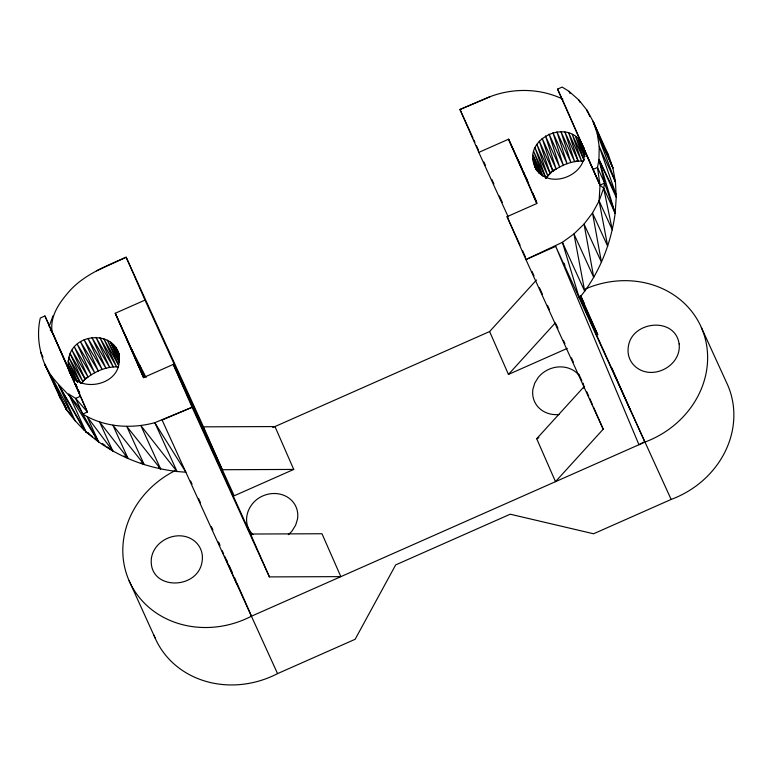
<?xml version="1.0" encoding="UTF-8"?>
<svg xmlns="http://www.w3.org/2000/svg" width="772" height="772" viewBox="0 0 772 772"><rect width="100%" height="100%" fill="white"/><g stroke="black" fill="none" stroke-linecap="round" stroke-linejoin="round"><path stroke-width="1.16" d="M582.657 145.831C593.678 173.623 546.817 193.579 534.668 166.067C522.412 138.111 569.968 116.987 582.358 144.962L565.172 105.851M583.719 388.2L583.757 386.125A26.074 23.411 -24.5 0 0 583.149 383.105M203.47 426.848L274.967 426.559L293.736 469.434L222.307 469.723L203.47 426.848L126.164 257.221C105.397 266.465 83.164 274.851 68.032 292.713C58.691 303.753 49.968 316.414 52.062 331.622L87.381 412.016L82.778 414.062C73.224 394.753 52.95 384.157 44.699 364.075C38.764 349.591 36.738 333.34 40.318 318.006L44.921 315.97L74.401 381.436M174.665 470.901A91.482 82.15 -24.4 0 0 131.423 585.514A91.482 82.15 -24.4 0 0 251.498 616.191L555.502 481.66L603.212 429.184L525.915 259.566L562.402 242.311L584.751 291.343L573.934 233.926L593.736 277.38L584.047 224.063L601.446 262.229L592.51 212.975L607.68 246.249L599.111 200.923L600.018 185.155L597.489 167.456L598.976 159.476L599.207 146.381L597.238 133.585L593.108 121.387L586.923 110.106L578.836 100.013L569.041 91.347L562.17 87.072L557.558 89.108L600.018 185.155L603.685 188.204L615.159 213.39C610.942 244.077 599.101 274.099 579.299 298.088L562.402 242.311L573.934 233.926L584.047 224.063L592.51 212.975L599.111 200.923L603.685 188.204L604.63 183.118L598.976 159.476L616.095 194.65L599.207 146.381L615.458 182.047L616.23 197.333L615.159 213.39L604.63 183.118L597.489 167.456L592.886 169.502M66.672 407.491L66.527 409.681C93.393 447.856 139.954 469.53 185.878 472.194L154.796 422.689C130.931 429.135 104.056 427.263 82.778 414.062L75.637 398.4L68.766 394.116L86.02 431.973L92.708 436.701M49.157 326.459L52.969 315.864M546.151 177.599L554.354 169.29M81.214 383.346L86.628 377.469M81.6 383.269L85.721 378.106M542.919 176.151L533.693 151.447L545.929 178.303L551.526 171.394M545.929 178.303L534.996 147.809L547.802 175.919L536.878 144.374L550.175 173.536L552.376 170.757M272.777 427.534L489.612 331.545L536.472 280.004M489.612 331.545L508.449 374.42L555.309 322.879M585.398 288.969A91.482 82.15 -24.6 0 1 702.568 330.416A91.482 82.15 -24.6 0 1 644.909 442.086L555.502 481.66L536.704 438.728L584.375 386.309M119.313 354.898C113.31 331.728 78.358 332.597 70.049 353.576L85.219 379.293C94.396 371.564 106.401 366.227 118.56 366.912M550.175 173.536L539.3 141.199L552.974 171.22C561.784 164.967 572.544 160.431 583.516 161.155M644.726 441.671L638.955 444.73L555.531 245.95L671.148 499.436L593.572 533.77L510.215 514.21L395.679 564.901L355.139 639.284L277.553 673.618A91.482 82.15 -24.4 0 1 153.821 634.873M293.736 469.434L234.186 495.788L145.001 300.096L115.26 313.258L143.524 377.576L173.266 364.413L250.562 534.031L269.409 576.906L340.838 576.626L321.992 533.751L250.562 534.031M562.856 99.134C540.284 88.288 513.245 87.776 489.969 96.732L459.977 109.499L478.814 152.374L508.565 139.211L522.345 169.357M80.249 396.364L75.637 398.4L87.381 412.016L44.921 315.97M555.715 246.374L525.915 259.566L507.079 216.681L536.82 203.518L525.664 176.653M584.915 151.756L583.536 148.446L600.018 185.155L604.63 183.118M508.449 374.42L567.295 348.375M536.704 438.728L538.914 437.753M489.969 96.732L459.977 109.499L472.947 137.947M575.931 160.933L578.199 161.126L568.713 132.89L581.519 160.991L572.264 134.376L584.018 160.151M88.153 433.034L86.02 431.973L58.971 385.46L75.231 421.116L50.884 375.366L66.527 409.681L70.358 414.12M158.53 467.977L160.663 469.038L140.861 425.575L177.145 471.721L154.796 422.689L192.103 407.288L269.409 576.906M88.095 433.14L86.02 431.973L89.021 433.864M141.054 462.843L144.171 464.59L126.782 426.424L160.663 469.038M124.07 455.962L128.075 458.491L112.915 425.218L144.171 464.59M94.618 438.052L96.529 439.403M102.261 443.456L105.127 445.483M107.038 446.834L112.77 450.887L99.598 421.975L128.075 458.491M50.228 330.107L52.062 331.622L50.498 329.808M81.832 427.408L84.129 430.072L58.971 385.46M80.491 382.989L68.737 357.204L82.855 381.677L70.049 353.576C55.323 398.391 131.587 391.906 117.412 350.72L119.38 355.052M112.77 450.887L87.159 416.783L98.633 441.98L68.766 394.116M82.778 414.062L98.633 441.98M80.394 383.008L68.042 360.939L77.711 382.159M118.386 364.886L103.766 338.647L116.572 366.748L99.964 337.721L113.252 366.893L95.998 337.383L109.682 367.404L91.974 337.625L105.938 368.273L87.989 338.445L102.136 369.479L84.148 339.834L98.343 370.994L80.529 341.745L94.676 372.779L77.239 344.148L91.202 374.787L74.344 346.956L88.027 376.977L71.931 350.131L85.219 379.293M604.737 148.369L608.539 155.259L612.881 167.9L615.458 182.047L597.238 133.585L612.881 167.9L593.108 121.387L608.539 155.259M79.41 393.006L77.808 389.57M49.09 372.509L44.699 364.075L60.139 397.947L66.527 409.681L65.022 405.175M119.284 362.319L107.318 340.134L118.579 364.838M77.422 382.265L67.975 364.683L74.923 379.921M119.313 359.048L110.531 342.141L119.235 361.228M131.848 349.822L146.101 377.547M73.446 377.952L68.544 368.34L74.315 381.445M119.062 356.182L113.33 344.611L119.284 357.668M71.487 375.047L74.662 381.484M44.699 364.075L66.527 409.681L63.246 402.212M119.177 355.062L115.646 347.497L119.033 354.946M74.479 382.265L69.721 371.824L74.209 381.416M75.202 383.549L76.698 386.743M78.686 391.008L79.68 393.141L78.763 391.008M523.3 171.423L524.719 174.53M701.343 327.463L727.581 384.813A91.482 82.15 -24.6 0 1 671.148 499.436M536.608 170.303L534.668 166.067L536.579 170.236M584.423 303.927L580.959 296.351L597.798 334.874L580.071 295.956M69.721 371.824L74.18 381.551M75.164 383.713L76.65 386.955M589.856 116.543L586.923 110.106L587.627 112.326M578.836 100.013L579.82 102.174M569.041 91.347L570.026 93.508M616.23 197.333L598.976 159.476L615.159 213.39M557.558 89.108L564.699 104.76M582.831 146.005L583.786 148.089M583.989 149.189L580.592 141.739L584.665 151.708M584.732 153.001L578.276 138.854L584.993 156.359M584.665 156.533L575.487 136.374L584.095 160.103M599.111 200.923L612.293 229.834L603.685 188.204M578.199 161.126L564.911 131.964L574.629 161.637L560.945 131.616L570.894 162.506L556.921 131.858L567.082 163.712L552.945 132.688L563.299 165.227L549.095 134.077L559.623 167.022L545.486 135.988L556.158 169.029L542.185 138.381L552.974 171.22M542.176 175.34L532.998 155.182L540.371 174.009M539.377 173.073L532.931 158.926L538.75 173.015M533.491 162.583L537.216 171.056M526.639 178.708L527.594 180.812M579.511 297.056L644.909 442.086M473.94 140.137L474.934 142.328M476.43 145.609L478.428 149.99M483.919 162.024L485.414 165.305M491.899 179.538L493.887 183.91M499.378 195.953L502.369 202.515M478.814 152.374L508.237 216.942M507.079 216.681L520.038 245.139M522.538 250.61L525.529 257.173M532.014 271.406L534.002 275.778M539.493 287.821L542.484 294.383M547.473 305.326L549.461 309.707M555.946 323.931L557.944 328.312M563.435 340.346L564.93 343.627M571.405 357.851L573.403 362.232M578.894 374.266L581.885 380.837M139.635 365.378L141.131 368.649M142.164 370.927L144.2 375.375M144.422 377.411L115.26 313.258L143.824 377.604M190.568 480.966L192.054 484.237M198.51 498.403L200.498 502.765M211.431 526.745L212.918 530.017M219.856 545.244L218.38 542.002L219.817 545.273M226.254 559.266L227.238 561.427M229.197 565.741L232.15 572.216M277.553 673.618L162.11 420.055L192.103 407.288L173.266 364.413M75.366 383.559L76.824 386.753M75.434 384.35L76.853 387.476M40.578 351.887L43.02 357.253M584.23 149.208L582.831 146.024L583.835 148.205M129.098 580.708L155.162 638.126M536.81 202.447L532.41 192.537L536.25 201.328M143.881 377.653L138.989 366.642L143.524 377.576M518.06 160.055L527.758 182.018L508.565 139.211L536.82 203.518M610.063 161.502L612.881 167.9M582.841 146.043L600.018 185.155M580.197 295.965L583.545 303.589M611.8 367.897L630.454 410.357M563.985 263.252L564.95 265.433M586.788 391.809L588.727 396.2M589.692 398.4L592.587 405.001M593.552 407.191L603.212 429.184M145.001 300.096L126.164 257.221L96.548 270.837M234.572 577.697L236.029 580.988M236.994 583.188L251.498 616.191M222.211 550.716L223.648 553.978M224.604 556.158L237.033 584.462M75.28 383.626L76.718 386.907M124.775 334.141L138.699 365.996L131.78 349.668M593.108 121.387L597.605 132.359M584.105 152.103L584.954 154.265M614.29 178.621L615.458 182.047M57.996 391.549L60.139 397.947M558.986 414.525A26.074 23.411 -24.5 0 1 532.921 389.194L534.764 383.076L538.2 377.479A26.074 23.411 -24.5 0 1 578.875 375.028M288.313 534.668A26.074 23.411 -24.5 0 0 292.241 530.682L295.686 525.095L297.519 518.977A26.074 23.411 -24.5 0 0 285.341 495.971A26.074 23.411 -24.5 0 0 256.893 499.416C250.089 504.782 245.795 513.293 246.693 522.036A26.074 23.411 -24.5 0 0 252.975 534.639M151.428 558.021C147.539 590.821 198.346 590.657 202.148 561.186A26.074 23.411 -24.5 0 0 192.73 539.744C177.406 529.688 154.323 539.956 151.428 558.021M679.128 343.926C681.599 364.867 654.888 379.988 637.72 368.427A26.074 23.411 -24.5 0 1 628.302 346.985C631.274 320.92 675.143 316.134 679.128 343.926M585.031 151.573L583.536 148.446L584.993 151.64M79.12 392.369L77.634 389.127L79.12 392.369"/></g></svg>
